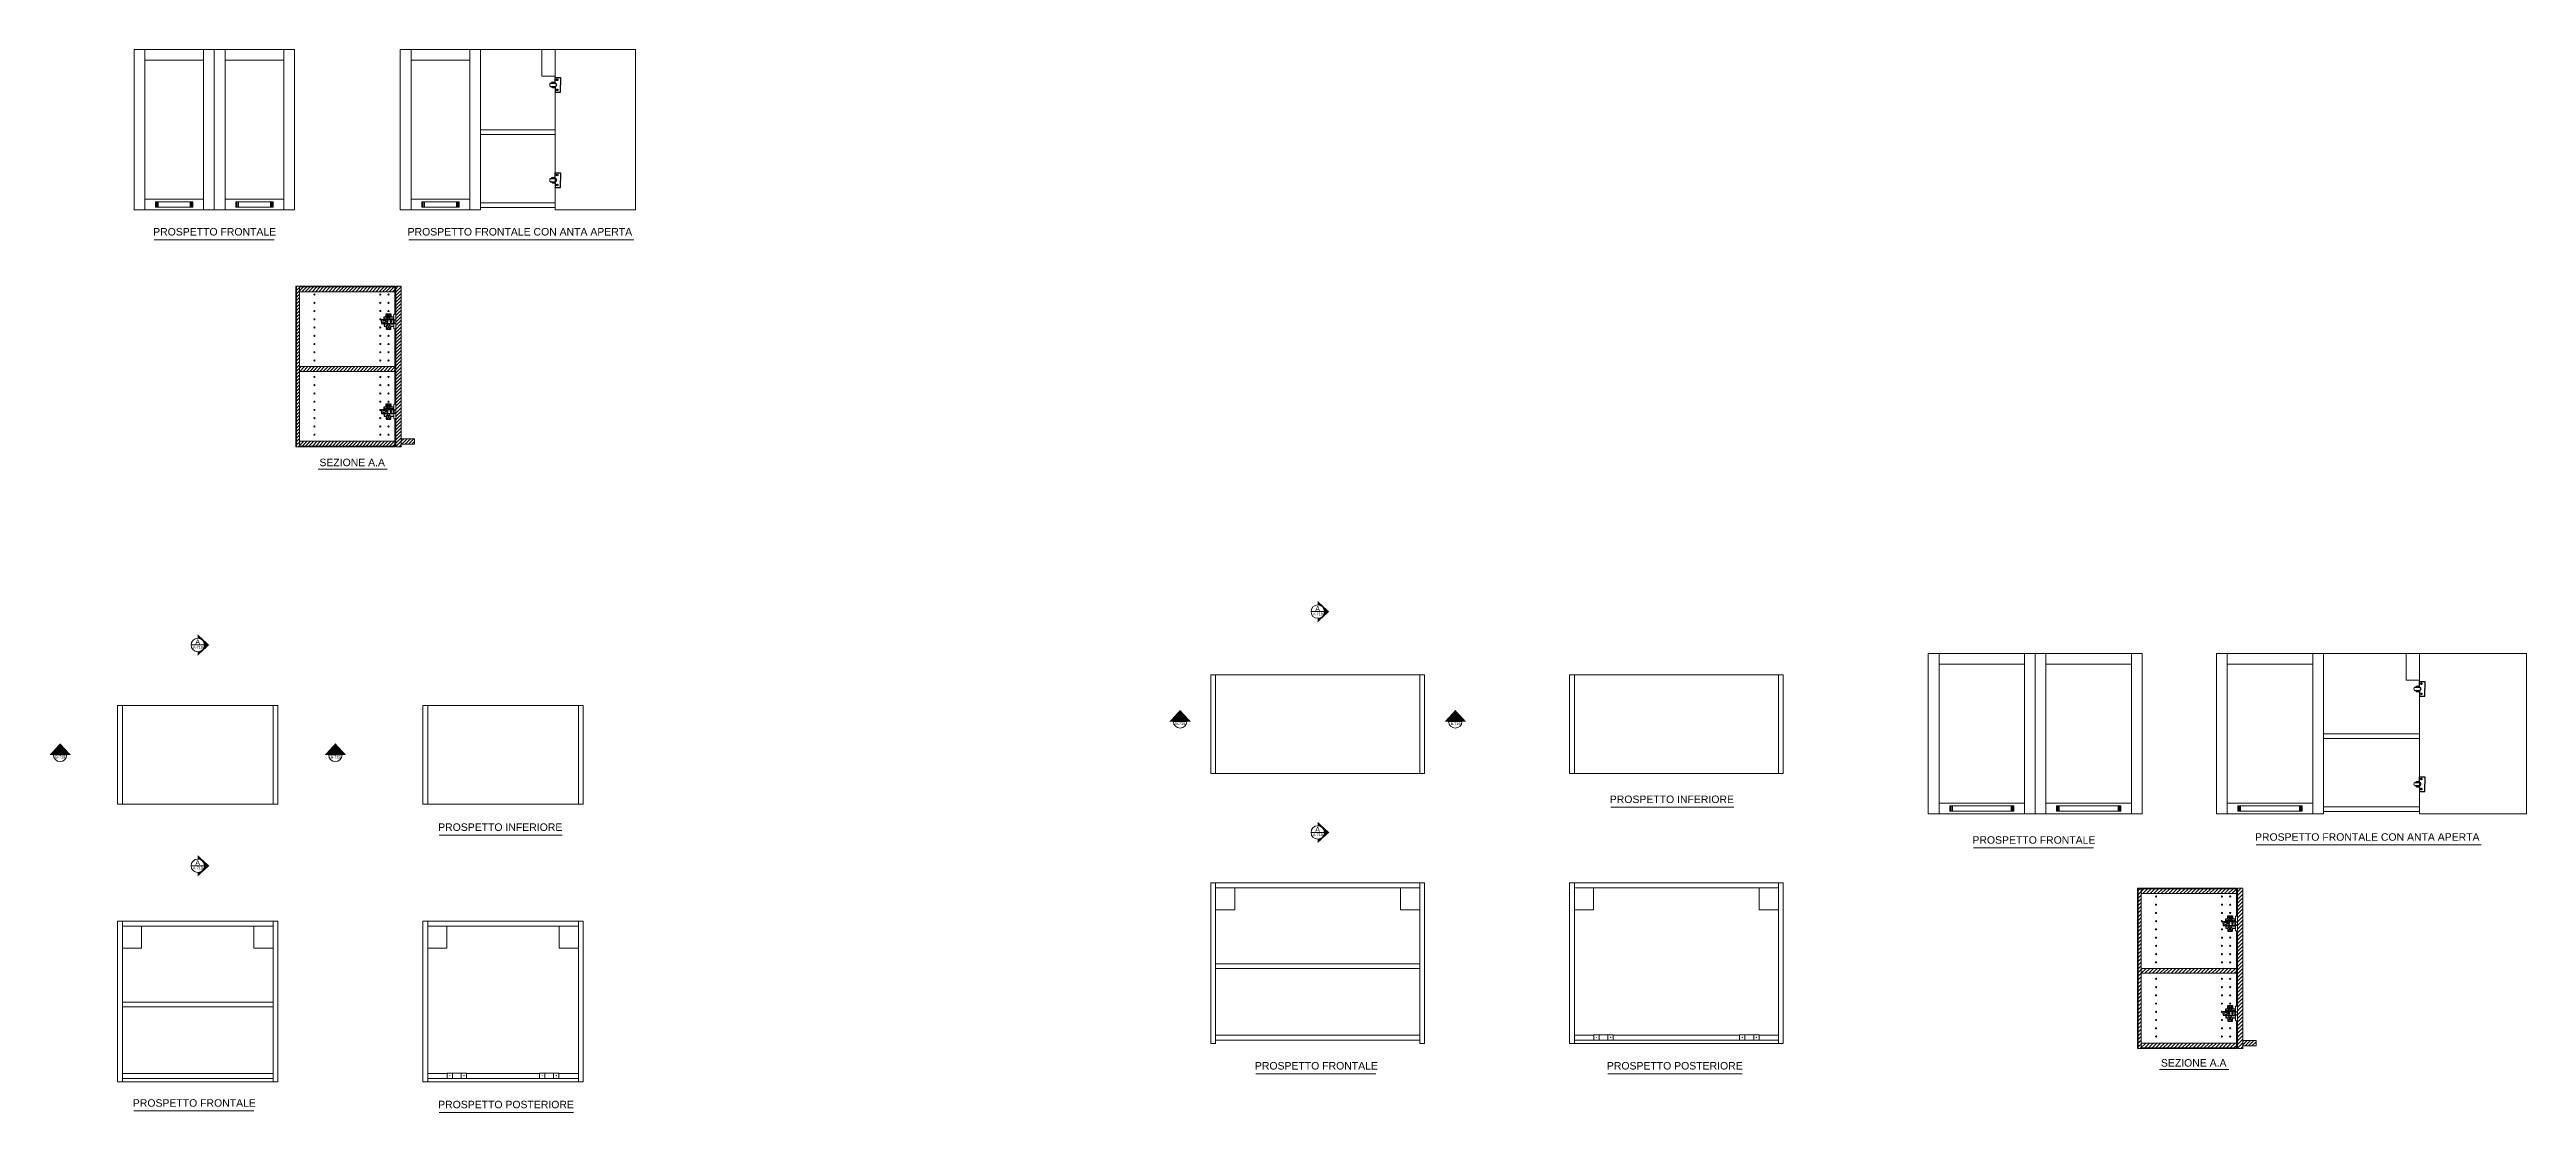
# Model space of a CAD drawing. Header units: millimetres. Extents: x 2291 to 4266, y 1235 to 3038.
# Drawn here: x 3339 to 4266, y 2641 to 3038 of the extents above; entities that cross this region are included whole.
import ezdxf
from ezdxf.enums import TextEntityAlignment as Align

# ---------------------------------------------------------------- set-up
doc = ezdxf.new("R2010")
doc.units = ezdxf.units.MM
for name, color, linetype, lineweight in [('A-FURN', 8, 'Continuous', 18), ('ante', 9, 'Continuous', 18), ('G-ANNO-DIM', 3, 'Continuous', 18), ('meccanismi', 4, 'Continuous', 18)]:
    doc.layers.add(name, color=color, linetype=linetype, lineweight=lineweight)
doc.styles.add('ARIAL', font='arial.ttf')
doc.styles.add('underline', font='arial.ttf')
pattern_1 = [(45, (-59.0026, 367.0403), (-0.62861793, 0.62861793), [])]
pattern_2 = [(45, (191.4374, 140.7437), (-0.69596985, 0.69596985), [])]

msp = doc.modelspace()

# ---------------------------------------------------------------- hatches: boundary and pattern name
at = {"layer": 'A-FURN'}
h = msp.add_hatch(dxfattribs=at)
h.set_pattern_fill('ANSI31', color=256, scale=0.28)
h.set_pattern_definition(pattern_1)
h.paths.add_polyline_path([(3432.34, 2949.81), (3431.23, 2949.81), (3431.23, 2889.81), (3432.34, 2889.81)])
h.paths.add_polyline_path([(3467.98, 2891.86), (3432.34, 2891.86), (3432.34, 2890.06), (3467.98, 2890.06)])
h.paths.add_polyline_path([(3431.23, 2891.86), (3430.98, 2891.86), (3430.98, 2890.06), (3431.23, 2890.06)])
h.paths.add_polyline_path([(3470.33, 2949.81), (3468.33, 2949.81), (3468.33, 2889.81), (3470.33, 2889.81)])
h.paths.add_polyline_path([(3467.98, 2918.91), (3467.98, 2919.81), (3432.34, 2919.81), (3432.34, 2918.01), (3467.98, 2918.01)])
h.paths.add_polyline_path([(3467.98, 2949.57), (3432.34, 2949.57), (3432.34, 2947.77), (3467.98, 2947.77)])
h.paths.add_polyline_path([(3431.23, 2949.57), (3430.98, 2949.57), (3430.98, 2947.77), (3431.23, 2947.77)])
h = msp.add_hatch(dxfattribs=at)
h.set_pattern_fill('ANSI31', color=256, scale=0.28)
h.set_pattern_definition(pattern_1)
h.paths.add_polyline_path([(3474.63, 2890.81), (3474.33, 2890.81), (3474.33, 2892.81), (3474.53, 2892.81), (3474.63, 2892.81)])
h.paths.add_polyline_path([(3474.88, 2890.81), (3474.63, 2890.81), (3474.63, 2892.81), (3474.88, 2892.81)])
h.paths.add_polyline_path([(3475.08, 2890.81), (3474.88, 2890.81), (3474.88, 2892.81), (3475.08, 2892.81)])
h.paths.add_polyline_path([(3475.23, 2890.81), (3475.08, 2890.81), (3475.08, 2892.81), (3475.23, 2892.81)])
h.paths.add_polyline_path([(3475.33, 2890.81), (3475.23, 2890.81), (3475.23, 2892.81), (3475.33, 2892.81)])
h.paths.add_polyline_path([(3470.33, 2890.81), (3470.33, 2892.81), (3474.33, 2892.81), (3474.33, 2890.81)])
h = msp.add_hatch(dxfattribs=at)
h.set_pattern_fill('ANSI31', color=256, scale=0.31)
h.set_pattern_definition(pattern_2)
h.paths.add_polyline_path([(4121.56, 2724.66), (4120.45, 2724.66), (4120.45, 2664.66), (4121.56, 2664.66)])
h.paths.add_polyline_path([(4120.45, 2666.71), (4120.2, 2666.71), (4120.2, 2664.91), (4120.45, 2664.91)])
h.paths.add_polyline_path([(4157.2, 2666.71), (4121.56, 2666.71), (4121.56, 2664.91), (4157.2, 2664.91)])
h.paths.add_polyline_path([(4157.2, 2724.42), (4121.56, 2724.42), (4121.56, 2722.62), (4157.2, 2722.62)])
h.paths.add_polyline_path([(4120.45, 2724.42), (4120.2, 2724.42), (4120.2, 2722.62), (4120.45, 2722.62)])
h = msp.add_hatch(dxfattribs=at)
h.set_pattern_fill('ANSI31', color=256, scale=0.31)
h.set_pattern_definition(pattern_2)
h.paths.add_polyline_path([(4157.55, 2664.66), (4159.55, 2664.66), (4159.55, 2724.66), (4157.55, 2724.66)])
h = msp.add_hatch(dxfattribs=at)
h.set_pattern_fill('ANSI31', color=256, scale=0.31)
h.set_pattern_definition(pattern_2)
h.paths.add_polyline_path([(4121.56, 2694.66), (4121.56, 2692.86), (4157.2, 2692.86), (4157.2, 2693.76), (4157.2, 2694.66)])
h = msp.add_hatch(dxfattribs=at)
h.set_pattern_fill('ANSI31', color=256, scale=0.28)
h.set_pattern_definition([(45, (1026.3679, 2102.6243), (-0.62861793, 0.62861793), [])])
h.paths.add_polyline_path([(4163.85, 2665.66), (4163.55, 2665.66), (4163.55, 2667.66), (4163.75, 2667.66), (4163.85, 2667.66)])
h.paths.add_polyline_path([(4164.1, 2665.66), (4163.85, 2665.66), (4163.85, 2667.66), (4164.1, 2667.66)])
h.paths.add_polyline_path([(4164.3, 2665.66), (4164.1, 2665.66), (4164.1, 2667.66), (4164.3, 2667.66)])
h.paths.add_polyline_path([(4164.45, 2665.66), (4164.3, 2665.66), (4164.3, 2667.66), (4164.45, 2667.66)])
h.paths.add_polyline_path([(4164.55, 2665.66), (4164.45, 2665.66), (4164.45, 2667.66), (4164.55, 2667.66)])
h.paths.add_polyline_path([(4159.55, 2665.66), (4159.55, 2667.66), (4163.55, 2667.66), (4163.55, 2665.66)])
at = {"layer": 'G-ANNO-DIM'}
h = msp.add_hatch(color=256, dxfattribs=at)
h.dxf.hatch_style = 1
h.paths.add_polyline_path([(3813.36, 2832.11), (3813.36, 2830.62, -1), (3813.36, 2825.62), (3813.36, 2824.13), (3817.7, 2828.12)])
h = msp.add_hatch(color=256, dxfattribs=at)
h.dxf.hatch_style = 1
h.paths.add_polyline_path([(3394.23, 2819.63), (3394.23, 2818.14, -1), (3394.23, 2813.14), (3394.23, 2811.65), (3398.57, 2815.64)])
h = msp.add_hatch(color=256, dxfattribs=at)
h.dxf.hatch_style = 1
edge = h.paths.add_edge_path()
edge.add_line((3757.89, 2787.02), (3759.36, 2787.02))
edge.add_arc((3761.86, 2787.02), 2.5, -0.00165, 180.08683, ccw=False)
edge.add_line((3764.36, 2787.02), (3765.88, 2787.02))
edge.add_line((3765.88, 2787.02), (3761.86, 2791.37))
edge.add_line((3761.86, 2791.37), (3757.89, 2787.02))
h = msp.add_hatch(color=256, dxfattribs=at)
h.dxf.hatch_style = 1
edge = h.paths.add_edge_path()
edge.add_line((3860.89, 2787.02), (3862.36, 2787.02))
edge.add_arc((3864.86, 2787.02), 2.5, -0.00165, 180.08683, ccw=False)
edge.add_line((3867.36, 2787.02), (3868.88, 2787.02))
edge.add_line((3868.88, 2787.02), (3864.86, 2791.37))
edge.add_line((3864.86, 2791.37), (3860.89, 2787.02))
h = msp.add_hatch(color=256, dxfattribs=at)
h.dxf.hatch_style = 1
edge = h.paths.add_edge_path()
edge.add_line((3338.76, 2774.54), (3340.23, 2774.54))
edge.add_arc((3342.73, 2774.54), 2.5, -0.00165, 180.08683, ccw=False)
edge.add_line((3345.23, 2774.54), (3346.75, 2774.54))
edge.add_line((3346.75, 2774.54), (3342.73, 2778.89))
edge.add_line((3342.73, 2778.89), (3338.76, 2774.54))
h = msp.add_hatch(color=256, dxfattribs=at)
h.dxf.hatch_style = 1
edge = h.paths.add_edge_path()
edge.add_line((3441.76, 2774.54), (3443.23, 2774.54))
edge.add_arc((3445.73, 2774.54), 2.5, -0.00165, 180.08683, ccw=False)
edge.add_line((3448.23, 2774.54), (3449.75, 2774.54))
edge.add_line((3449.75, 2774.54), (3445.73, 2778.89))
edge.add_line((3445.73, 2778.89), (3441.76, 2774.54))
h = msp.add_hatch(color=256, dxfattribs=at)
h.dxf.hatch_style = 1
h.paths.add_polyline_path([(3813.36, 2749.51), (3813.36, 2748.02, -1), (3813.36, 2743.02), (3813.36, 2741.53), (3817.7, 2745.52)])
h = msp.add_hatch(color=256, dxfattribs=at)
h.dxf.hatch_style = 1
h.paths.add_polyline_path([(3394.23, 2737.03), (3394.23, 2735.54, -1), (3394.23, 2730.54), (3394.23, 2729.05), (3398.57, 2733.04)])

# ---------------------------------------------------------------- linework, layer by layer
at = {"color": 4}
for p, q in [((3526.25, 3025.79), (3527.99, 3025.79)), ((3526.25, 3024.59), (3527.99, 3024.59)), ((3526.94, 3026.2), (3528.04, 3026.2)), ((3526.94, 3024.18), (3528.04, 3024.18)), ((3528.04, 3025.76), (3528.04, 3027.93)), ((3528.04, 3027.93), (3530.04, 3027.93)), ((3528.04, 3024.59), (3528.04, 3022.45)), ((3528.04, 3022.45), (3530.04, 3022.45)), ((3530.04, 3027.93), (3530.04, 3025.19)), ((3530.04, 3022.45), (3530.04, 3025.19)), ((3526.25, 2990.17), (3527.99, 2990.17)), ((3526.25, 2988.96), (3527.99, 2988.96)), ((3526.94, 2990.57), (3528.04, 2990.57)), ((3526.94, 2988.56), (3528.04, 2988.56)), ((3528.04, 2990.57), (3528.04, 2992.31)), ((3528.04, 2992.31), (3530.04, 2992.31)), ((3528.04, 2988.56), (3528.04, 2986.82)), ((3528.04, 2986.82), (3530.04, 2986.82)), ((3530.04, 2992.31), (3530.04, 2989.56)), ((3530.04, 2986.82), (3530.04, 2989.56)), ((3462.98, 2937.37), (3467.63, 2937.37)), ((3462.98, 2936.63), (3462.98, 2937.37)), ((3462.98, 2936.63), (3462.98, 2935.88)), ((3462.98, 2935.88), (3467.63, 2935.88)), ((3467.63, 2937.23), (3468.33, 2937.23)), ((3467.63, 2936.03), (3468.33, 2936.03)), ((3462.98, 2903.74), (3467.63, 2903.74)), ((3462.98, 2903), (3462.98, 2903.74)), ((3462.98, 2903), (3462.98, 2902.26)), ((3462.98, 2902.26), (3467.63, 2902.26)), ((3467.63, 2903.6), (3468.33, 2903.6)), ((3467.63, 2902.4), (3468.33, 2902.4)), ((4223.94, 2799.85), (4225.67, 2799.85)), ((4224.62, 2800.26), (4225.73, 2800.26)), ((4225.73, 2799.82), (4225.73, 2802)), ((4225.73, 2802), (4227.73, 2802)), ((4227.73, 2802), (4227.73, 2799.25)), ((4223.94, 2798.65), (4225.67, 2798.65)), ((4224.62, 2798.24), (4225.73, 2798.24)), ((4225.73, 2798.65), (4225.73, 2796.51)), ((4225.73, 2796.51), (4227.73, 2796.51)), ((4227.73, 2796.51), (4227.73, 2799.25)), ((4223.94, 2764.23), (4225.67, 2764.23)), ((4223.94, 2763.02), (4225.67, 2763.02)), ((4224.62, 2764.63), (4225.73, 2764.63)), ((4224.62, 2762.62), (4225.73, 2762.62)), ((4225.73, 2764.63), (4225.73, 2766.37)), ((4225.73, 2766.37), (4227.73, 2766.37)), ((4225.73, 2762.62), (4225.73, 2760.88)), ((4227.73, 2766.37), (4227.73, 2763.63)), ((4227.73, 2760.88), (4227.73, 2763.63)), ((4225.73, 2760.88), (4227.73, 2760.88)), ((4152.2, 2712.22), (4156.85, 2712.22)), ((4152.2, 2711.48), (4152.2, 2712.22)), ((4152.2, 2711.48), (4152.2, 2710.73)), ((4152.2, 2710.73), (4156.85, 2710.73)), ((4156.85, 2712.08), (4157.55, 2712.08)), ((4156.85, 2710.88), (4157.55, 2710.88)), ((4152.2, 2678.59), (4156.85, 2678.59)), ((4152.2, 2677.85), (4152.2, 2678.59)), ((4152.2, 2677.85), (4152.2, 2677.11)), ((4152.2, 2677.11), (4156.85, 2677.11)), ((4156.85, 2678.45), (4157.55, 2678.45)), ((4156.85, 2677.25), (4157.55, 2677.25))]:
    msp.add_line(p, q, dxfattribs=at)
for points in [[(3464.7, 2938.37), (3464.7, 2939.53), (3466.45, 2939.53), (3466.45, 2938.37)], [(3464.92, 2938.96), (3464.92, 2938.21)], [(3465.4, 2938.21), (3465.4, 2938.96)], [(3465.71, 2938.97), (3465.71, 2938.21)], [(3466.19, 2938.21), (3466.19, 2938.97)], [(3464.04, 2937.15), (3464.04, 2938.37), (3464.7, 2938.37)], [(3467.63, 2937.58), (3464.04, 2937.58), (3464.04, 2937.15)], [(3464.04, 2936.1), (3464.04, 2934.89), (3464.7, 2934.89)], [(3467.63, 2935.67), (3464.04, 2935.67), (3464.04, 2936.1)], [(3464.7, 2934.89), (3464.7, 2933.73), (3466.45, 2933.73), (3466.45, 2934.89)], [(3464.92, 2934.3), (3464.92, 2935.05)], [(3465.4, 2935.05), (3465.4, 2934.3)], [(3465.71, 2934.29), (3465.71, 2935.04)], [(3466.19, 2935.04), (3466.19, 2934.29)], [(3466.45, 2938.37), (3467.63, 2938.37)], [(3466.45, 2934.89), (3467.63, 2934.89)], [(3464.04, 2903.52), (3464.04, 2904.74), (3464.7, 2904.74)], [(3467.63, 2903.95), (3464.04, 2903.95), (3464.04, 2903.52)], [(3464.04, 2902.48), (3464.04, 2901.26), (3464.7, 2901.26)], [(3467.63, 2902.05), (3464.04, 2902.05), (3464.04, 2902.48)], [(3464.7, 2904.74), (3464.7, 2905.9), (3466.45, 2905.9), (3466.45, 2904.74)], [(3464.92, 2905.33), (3464.92, 2904.58)], [(3464.92, 2900.67), (3464.92, 2901.42)], [(3465.4, 2904.58), (3465.4, 2905.33)], [(3465.4, 2901.42), (3465.4, 2900.67)], [(3465.71, 2905.34), (3465.71, 2904.59)], [(3465.71, 2900.66), (3465.71, 2901.41)], [(3466.19, 2904.59), (3466.19, 2905.34)], [(3466.19, 2901.41), (3466.19, 2900.66)], [(3466.45, 2904.74), (3467.63, 2904.74)], [(3464.7, 2901.26), (3464.7, 2900.1), (3466.45, 2900.1), (3466.45, 2901.26)], [(3466.45, 2901.26), (3467.63, 2901.26)], [(4153.26, 2712), (4153.26, 2713.22), (4153.92, 2713.22)], [(4156.85, 2712.43), (4153.26, 2712.43), (4153.26, 2712)], [(4153.26, 2710.95), (4153.26, 2709.74), (4153.92, 2709.74)], [(4156.85, 2710.52), (4153.26, 2710.52), (4153.26, 2710.95)], [(4153.92, 2713.22), (4153.92, 2714.38), (4155.67, 2714.38), (4155.67, 2713.22)], [(4153.92, 2709.74), (4153.92, 2708.58), (4155.67, 2708.58), (4155.67, 2709.74)], [(4154.14, 2713.81), (4154.14, 2713.06)], [(4154.14, 2709.15), (4154.14, 2709.9)], [(4154.62, 2713.06), (4154.62, 2713.81)], [(4154.62, 2709.9), (4154.62, 2709.15)], [(4154.93, 2713.82), (4154.93, 2713.06)], [(4154.93, 2709.14), (4154.93, 2709.89)], [(4155.41, 2713.06), (4155.41, 2713.82)], [(4155.41, 2709.89), (4155.41, 2709.14)], [(4155.67, 2713.22), (4156.85, 2713.22)], [(4155.67, 2709.74), (4156.85, 2709.74)], [(4153.26, 2678.37), (4153.26, 2679.59), (4153.92, 2679.59)], [(4153.92, 2679.59), (4153.92, 2680.75), (4155.67, 2680.75), (4155.67, 2679.59)], [(4154.14, 2680.18), (4154.14, 2679.43)], [(4154.62, 2679.43), (4154.62, 2680.18)], [(4154.93, 2680.19), (4154.93, 2679.44)], [(4155.41, 2679.44), (4155.41, 2680.19)], [(4155.67, 2679.59), (4156.85, 2679.59)], [(4156.85, 2678.8), (4153.26, 2678.8), (4153.26, 2678.37)], [(4153.26, 2677.33), (4153.26, 2676.11), (4153.92, 2676.11)], [(4156.85, 2676.9), (4153.26, 2676.9), (4153.26, 2677.33)], [(4153.92, 2676.11), (4153.92, 2674.95), (4155.67, 2674.95), (4155.67, 2676.11)], [(4154.14, 2675.52), (4154.14, 2676.27)], [(4154.62, 2676.27), (4154.62, 2675.52)], [(4154.93, 2675.51), (4154.93, 2676.26)], [(4155.41, 2676.26), (4155.41, 2675.51)], [(4155.67, 2676.11), (4156.85, 2676.11)]]:
    msp.add_lwpolyline(points, dxfattribs=at)
for centre in [(3528.73, 3027.07), (3528.73, 3023.31), (3528.73, 2991.44), (3528.73, 2987.69), (4226.41, 2801.13), (4226.41, 2797.37), (4226.41, 2765.51), (4226.41, 2761.75)]:
    msp.add_circle(centre, 0.3, dxfattribs=at)
for centre, radius, start, end in [((3527.57, 3025.2), 1.18, 122.3859, 149.89805), ((3527.57, 3025.18), 1.18, 210.10195, 237.6141), ((3527.99, 3025.19), 0.602, 270, 90), ((3527.57, 2989.57), 1.18, 122.3859, 149.89805), ((3527.57, 2989.56), 1.18, 210.10195, 237.6141), ((3527.99, 2989.56), 0.602, 270, 90), ((3465.16, 2938.9), 0.244, 13.78147, 166.21853), ((3465.95, 2938.91), 0.244, 13.78147, 166.21853), ((3464.04, 2936.63), 0.523, 90, 180), ((3464.04, 2936.63), 0.523, 180, 270), ((3464.74, 2937.73), 0.908, 219.9653, 297.40892), ((3464.74, 2935.52), 0.908, 62.59108, 140.0347), ((3465.16, 2938.26), 0.244, 193.78147, 346.21853), ((3465.16, 2934.99), 0.244, 13.78147, 166.21853), ((3465.16, 2934.36), 0.244, 193.78147, 346.21853), ((3465.16, 2936.63), 0.3, 0, 90), ((3465.16, 2936.63), 0.3, 270, 0), ((3465.95, 2938.27), 0.244, 193.78147, 346.21853), ((3465.95, 2934.98), 0.244, 13.78147, 166.21853), ((3465.95, 2934.35), 0.244, 193.78147, 346.21853), ((3466.49, 2936.63), 0.3, 0, 180), ((3466.49, 2936.63), 0.3, 0, 180), ((3466.49, 2936.63), 0.3, 180, 0), ((3466.49, 2936.63), 0.3, 180, 0), ((3464.04, 2903), 0.523, 90, 180), ((3464.04, 2903), 0.523, 180, 270), ((3464.74, 2904.11), 0.908, 219.9653, 297.40892), ((3464.74, 2901.9), 0.908, 62.59108, 140.0347), ((3465.16, 2905.27), 0.244, 13.78147, 166.21853), ((3465.16, 2904.64), 0.244, 193.78147, 346.21853), ((3465.16, 2901.36), 0.244, 13.78147, 166.21853), ((3465.16, 2903), 0.3, 0, 90), ((3465.16, 2903), 0.3, 270, 0), ((3465.95, 2905.28), 0.244, 13.78147, 166.21853), ((3465.95, 2904.65), 0.244, 193.78147, 346.21853), ((3465.95, 2901.36), 0.244, 13.78147, 166.21853), ((3466.49, 2903), 0.3, 0, 180), ((3466.49, 2903), 0.3, 0, 180), ((3466.49, 2903), 0.3, 180, 0), ((3466.49, 2903), 0.3, 180, 0), ((3465.16, 2900.73), 0.244, 193.78147, 346.21853), ((3465.95, 2900.72), 0.244, 193.78147, 346.21853), ((4225.26, 2799.26), 1.18, 122.3859, 149.89805), ((4225.67, 2799.25), 0.602, 270, 90), ((4225.26, 2799.24), 1.18, 210.10195, 237.6141), ((4225.26, 2763.63), 1.18, 122.3859, 149.89805), ((4225.26, 2763.62), 1.18, 210.10195, 237.6141), ((4225.67, 2763.63), 0.602, 270, 90), ((4153.26, 2711.48), 0.523, 90, 180), ((4153.26, 2711.48), 0.523, 180, 270), ((4153.96, 2712.58), 0.908, 219.9653, 297.40892), ((4153.96, 2710.37), 0.908, 62.59108, 140.0347), ((4154.38, 2713.75), 0.244, 13.78147, 166.21853), ((4154.38, 2713.11), 0.244, 193.78147, 346.21853), ((4154.38, 2709.84), 0.244, 13.78147, 166.21853), ((4154.38, 2709.21), 0.244, 193.78147, 346.21853), ((4154.38, 2711.48), 0.3, 0, 90), ((4154.38, 2711.48), 0.3, 270, 0), ((4155.17, 2713.76), 0.244, 13.78147, 166.21853), ((4155.17, 2713.12), 0.244, 193.78147, 346.21853), ((4155.17, 2709.83), 0.244, 13.78147, 166.21853), ((4155.17, 2709.2), 0.244, 193.78147, 346.21853), ((4155.71, 2711.48), 0.3, 0, 180), ((4155.71, 2711.48), 0.3, 0, 180), ((4155.71, 2711.48), 0.3, 180, 0), ((4155.71, 2711.48), 0.3, 180, 0), ((4154.38, 2680.12), 0.244, 13.78147, 166.21853), ((4154.38, 2679.49), 0.244, 193.78147, 346.21853), ((4155.17, 2680.13), 0.244, 13.78147, 166.21853), ((4155.17, 2679.5), 0.244, 193.78147, 346.21853), ((4153.26, 2677.85), 0.523, 90, 180), ((4153.26, 2677.85), 0.523, 180, 270), ((4153.96, 2678.96), 0.908, 219.9653, 297.40892), ((4153.96, 2676.74), 0.908, 62.59108, 140.0347), ((4154.38, 2676.21), 0.244, 13.78147, 166.21853), ((4154.38, 2675.58), 0.244, 193.78147, 346.21853), ((4154.38, 2677.85), 0.3, 0, 90), ((4154.38, 2677.85), 0.3, 270, 0), ((4155.17, 2676.21), 0.244, 13.78147, 166.21853), ((4155.17, 2675.57), 0.244, 193.78147, 346.21853), ((4155.71, 2677.85), 0.3, 0, 180), ((4155.71, 2677.85), 0.3, 0, 180), ((4155.71, 2677.85), 0.3, 180, 0), ((4155.71, 2677.85), 0.3, 180, 0)]:
    msp.add_arc(centre, radius, start, end, dxfattribs=at)
at = {"layer": 'A-FURN'}
for p, q in [((3370.43, 3038.38), (3370.43, 2978.38)), ((3400.43, 3038.38), (3370.43, 3038.38)), ((3370.43, 3038.38), (3370.43, 2978.38)), ((3396.43, 3034.38), (3374.43, 3034.38)), ((3396.43, 3038.38), (3396.43, 2978.38)), ((3400.43, 3038.38), (3396.43, 3038.38)), ((3400.43, 2978.38), (3400.43, 3038.38)), ((3400.43, 2978.38), (3400.43, 3038.38)), ((3400.43, 3038.38), (3430.43, 3038.38)), ((3400.43, 3038.38), (3404.43, 3038.38)), ((3404.43, 3038.38), (3404.43, 2978.38)), ((3404.43, 3034.38), (3426.43, 3034.38)), ((3430.43, 3038.38), (3430.43, 2978.38)), ((3430.43, 3038.38), (3430.43, 2978.38)), ((3470.04, 3038.38), (3470.04, 2978.38)), ((3500.04, 3038.38), (3470.04, 3038.38)), ((3470.04, 3038.38), (3470.04, 2978.38)), ((3496.04, 3034.38), (3474.04, 3034.38)), ((3496.04, 3038.38), (3496.04, 2978.38)), ((3500.04, 2978.38), (3500.04, 3038.38)), ((3396.43, 2978.38), (3370.43, 2978.38)), ((3370.43, 2978.38), (3400.43, 2978.38)), ((3374.43, 2982.38), (3396.43, 2982.38)), ((3378.43, 2981.38), (3392.43, 2981.38)), ((3378.43, 2981.38), (3378.43, 2979.38)), ((3378.53, 2981.38), (3378.53, 2979.38)), ((3378.73, 2979.38), (3378.73, 2981.38)), ((3379.03, 2979.38), (3379.03, 2981.38)), ((3391.83, 2981.38), (3391.83, 2979.38)), ((3392.13, 2981.38), (3392.13, 2979.38)), ((3392.33, 2979.38), (3392.33, 2981.38)), ((3392.43, 2979.38), (3392.43, 2981.38)), ((3430.43, 2978.38), (3400.43, 2978.38)), ((3426.43, 2982.38), (3404.43, 2982.38)), ((3404.43, 2978.38), (3430.43, 2978.38)), ((3408.43, 2981.38), (3422.43, 2981.38)), ((3408.43, 2981.38), (3408.43, 2979.38)), ((3408.53, 2981.38), (3408.53, 2979.38)), ((3408.73, 2979.38), (3408.73, 2981.38)), ((3409.03, 2979.38), (3409.03, 2981.38)), ((3421.83, 2981.38), (3421.83, 2979.38)), ((3422.13, 2981.38), (3422.13, 2979.38)), ((3422.33, 2979.38), (3422.33, 2981.38)), ((3422.43, 2979.38), (3422.43, 2981.38)), ((3470.04, 2978.38), (3500.04, 2978.38)), ((3496.04, 2978.38), (3470.04, 2978.38)), ((3474.04, 2982.38), (3496.04, 2982.38)), ((3478.04, 2981.38), (3492.04, 2981.38)), ((3478.04, 2981.38), (3478.04, 2979.38)), ((3478.14, 2981.38), (3478.14, 2979.38)), ((3478.34, 2979.38), (3478.34, 2981.38)), ((3478.64, 2979.38), (3478.64, 2981.38)), ((3479.04, 2979.38), (3479.04, 2981.38)), ((3491.44, 2981.38), (3491.44, 2979.38)), ((3491.74, 2981.38), (3491.74, 2979.38)), ((3491.94, 2979.38), (3491.94, 2981.38)), ((3492.04, 2979.38), (3492.04, 2981.38)), ((3500.04, 2981.05), (3528.04, 2981.05)), ((3528.04, 2979.25), (3500.04, 2979.25)), ((3430.98, 2949.81), (3431.23, 2949.81)), ((3431.23, 2949.81), (3431.23, 2889.81)), ((3432.34, 2889.81), (3432.34, 2949.81)), ((3468.33, 2949.81), (3468.33, 2889.81)), ((3470.33, 2949.81), (3468.33, 2949.81)), ((3470.33, 2889.81), (3470.33, 2949.81)), ((3474.33, 2892.81), (3474.53, 2892.81)), ((3475.33, 2890.81), (3475.33, 2892.81)), ((3468.33, 2889.81), (3470.33, 2889.81)), ((4041.88, 2812.44), (4041.88, 2752.44)), ((4121.88, 2752.44), (4121.88, 2812.44)), ((4149.73, 2812.44), (4149.73, 2752.44)), ((4049.88, 2755.44), (4073.88, 2755.44)), ((4049.88, 2755.44), (4049.88, 2753.44)), ((4049.88, 2755.44), (4050.88, 2755.44)), ((4049.88, 2755.44), (4049.98, 2755.44)), ((4049.88, 2753.44), (4050.88, 2753.44)), ((4049.98, 2755.44), (4049.98, 2753.44)), ((4050.18, 2753.44), (4050.18, 2755.44)), ((4050.18, 2753.44), (4050.48, 2753.44)), ((4050.48, 2753.44), (4050.48, 2755.44)), ((4050.88, 2753.44), (4050.88, 2755.44)), ((4072.88, 2753.44), (4072.88, 2755.44)), ((4073.88, 2753.44), (4072.88, 2753.44)), ((4073.28, 2753.44), (4073.28, 2755.44)), ((4073.58, 2753.44), (4073.28, 2753.44)), ((4073.58, 2753.44), (4073.58, 2755.44)), ((4073.78, 2755.44), (4073.78, 2753.44)), ((4073.88, 2755.44), (4073.88, 2753.44)), ((4089.88, 2755.44), (4113.88, 2755.44)), ((4089.88, 2755.44), (4089.88, 2753.44)), ((4089.88, 2755.44), (4090.88, 2755.44)), ((4089.88, 2755.44), (4089.98, 2755.44)), ((4089.88, 2753.44), (4090.88, 2753.44)), ((4089.98, 2755.44), (4089.98, 2753.44)), ((4090.18, 2753.44), (4090.18, 2755.44)), ((4090.18, 2753.44), (4090.48, 2753.44)), ((4090.48, 2753.44), (4090.48, 2755.44)), ((4090.88, 2753.44), (4090.88, 2755.44)), ((4112.88, 2753.44), (4112.88, 2755.44)), ((4113.88, 2753.44), (4112.88, 2753.44)), ((4113.28, 2753.44), (4113.28, 2755.44)), ((4113.58, 2753.44), (4113.28, 2753.44)), ((4113.58, 2753.44), (4113.58, 2755.44)), ((4113.78, 2755.44), (4113.78, 2753.44)), ((4113.88, 2755.44), (4113.88, 2753.44)), ((4157.73, 2755.44), (4181.73, 2755.44)), ((4157.73, 2755.44), (4157.73, 2753.44)), ((4157.73, 2755.44), (4158.73, 2755.44)), ((4157.73, 2755.44), (4157.83, 2755.44)), ((4157.73, 2753.44), (4158.73, 2753.44)), ((4157.83, 2755.44), (4157.83, 2753.44)), ((4158.03, 2753.44), (4158.03, 2755.44)), ((4158.03, 2753.44), (4158.33, 2753.44)), ((4158.33, 2753.44), (4158.33, 2755.44)), ((4158.73, 2753.44), (4158.73, 2755.44)), ((4180.73, 2753.44), (4180.73, 2755.44)), ((4181.73, 2753.44), (4180.73, 2753.44)), ((4181.13, 2753.44), (4181.13, 2755.44)), ((4181.43, 2753.44), (4181.13, 2753.44)), ((4181.43, 2753.44), (4181.43, 2755.44)), ((4181.63, 2755.44), (4181.63, 2753.44)), ((4181.73, 2755.44), (4181.73, 2753.44)), ((4189.73, 2755.11), (4225.73, 2755.11)), ((4225.73, 2753.31), (4189.73, 2753.31)), ((4120.2, 2724.66), (4120.45, 2724.66)), ((4120.45, 2724.66), (4120.45, 2664.66)), ((4121.56, 2664.66), (4121.56, 2724.66)), ((4157.55, 2724.66), (4157.55, 2664.66)), ((4159.55, 2724.66), (4157.55, 2724.66)), ((4159.55, 2664.66), (4159.55, 2724.66)), ((3775.16, 2667.85), (3851.56, 2667.85)), ((3851.56, 2667.85), (3851.56, 2669.65)), ((3909.42, 2666.62), (3985.82, 2666.62)), ((4157.55, 2664.66), (4159.55, 2664.66)), ((4163.55, 2667.66), (4163.75, 2667.66)), ((4164.55, 2665.66), (4164.55, 2667.66)), ((3366.03, 2653.52), (3394.23, 2653.52)), ((3366.03, 2652.28), (3394.23, 2652.28)), ((3394.23, 2653.52), (3422.43, 2653.52)), ((3394.23, 2652.28), (3422.43, 2652.28)), ((3422.43, 2653.52), (3422.43, 2655.32)), ((3480.29, 2652.28), (3508.49, 2652.28)), ((3508.49, 2652.28), (3536.69, 2652.28))]:
    msp.add_line(p, q, dxfattribs=at)
for points in [[(3374.43, 2978.38), (3374.43, 3038.38)], [(3426.43, 2978.38), (3426.43, 3038.38)], [(3474.04, 2978.38), (3474.04, 3038.38)], [(3492.04, 3038.38), (3528.04, 3038.38)], [(3523.04, 3038.38), (3523.04, 3028.38), (3528.04, 3028.38)], [(3528.04, 2978.38), (3558.04, 2978.38), (3558.04, 3038.38), (3528.04, 3038.38)], [(3528.04, 3038.38), (3528.04, 3025.79)], [(3528.04, 3024.59), (3528.04, 2979.25)], [(3500.04, 3008.38), (3528.04, 3008.38), (3528.04, 3007.48)], [(3528.04, 3007.48), (3528.04, 3006.58), (3500.04, 3006.58)], [(3528.04, 2988.97), (3528.04, 2978.38)], [(3392.43, 2979.38), (3378.43, 2979.38)], [(3379.43, 2981.38), (3379.43, 2979.38)], [(3391.43, 2979.38), (3391.43, 2981.38)], [(3422.43, 2979.38), (3408.43, 2979.38)], [(3409.43, 2981.38), (3409.43, 2979.38)], [(3421.43, 2979.38), (3421.43, 2981.38)], [(3492.04, 2979.38), (3478.04, 2979.38)], [(3479.04, 2981.38), (3479.04, 2979.38)], [(3479.04, 2981.38), (3479.04, 2979.38)], [(3479.04, 2981.38), (3479.04, 2979.38)], [(3491.04, 2979.38), (3491.04, 2981.38)], [(3467.98, 2949.81), (3430.98, 2949.81), (3430.98, 2889.81), (3467.98, 2889.81), (3467.98, 2900.26)], [(3430.98, 2947.77), (3430.98, 2949.57), (3431.23, 2949.57)], [(3431.23, 2947.77), (3430.98, 2947.77), (3430.98, 2947.77)], [(3432.34, 2949.57), (3467.98, 2949.57), (3467.98, 2948.46)], [(3467.98, 2949.57), (3467.98, 2947.77), (3432.34, 2947.77)], [(3467.98, 2939.37), (3467.98, 2949.81)], [(3467.98, 2905.74), (3467.98, 2933.88)], [(3467.98, 2918.91), (3467.98, 2918.01), (3432.34, 2918.01), (3432.34, 2919.81), (3467.98, 2919.81), (3467.98, 2918.91)], [(3475.33, 2890.81), (3475.33, 2892.81), (3470.33, 2892.81)], [(3475.33, 2892.81), (3475.33, 2890.81)], [(3430.98, 2891.86), (3430.98, 2890.06), (3431.23, 2890.06)], [(3431.23, 2891.86), (3430.98, 2891.86), (3430.98, 2891.86)], [(3431.23, 2889.81), (3432.34, 2889.81)], [(3467.98, 2890.06), (3467.98, 2891.86), (3432.34, 2891.86)], [(3432.34, 2890.06), (3467.98, 2890.06), (3467.98, 2891.17)], [(3470.33, 2890.81), (3475.33, 2890.81)], [(4045.88, 2752.44), (4045.88, 2812.44)], [(4081.88, 2812.44), (4077.88, 2812.44)], [(4077.88, 2812.44), (4077.88, 2752.44)], [(4085.88, 2752.44), (4085.88, 2812.44)], [(4121.88, 2812.44), (4117.88, 2812.44)], [(4117.88, 2812.44), (4117.88, 2752.44)], [(4153.73, 2752.44), (4153.73, 2812.44)], [(4185.73, 2812.44), (4185.73, 2752.44)], [(4189.73, 2812.44), (4225.73, 2812.44)], [(4220.73, 2812.44), (4220.73, 2802.44), (4225.73, 2802.44)], [(4225.73, 2752.44), (4265.73, 2752.44), (4265.73, 2812.44), (4225.73, 2812.44)], [(4225.73, 2812.44), (4225.73, 2799.85)], [(3775.16, 2767.54), (3773.36, 2767.54), (3773.36, 2804.54), (3775.16, 2804.54)], [(3775.16, 2767.54), (3851.56, 2767.54), (3851.56, 2804.54), (3775.16, 2804.54), (3775.16, 2767.54)], [(3851.56, 2767.54), (3853.36, 2767.54), (3853.36, 2804.54), (3851.56, 2804.54)], [(3909.42, 2767.54), (3907.62, 2767.54), (3907.62, 2804.54), (3909.42, 2804.54)], [(3909.42, 2767.54), (3985.82, 2767.54), (3985.82, 2804.54), (3909.42, 2804.54), (3909.42, 2767.54)], [(3985.82, 2767.54), (3987.62, 2767.54), (3987.62, 2804.54), (3985.82, 2804.54)], [(4077.88, 2808.44), (4045.88, 2808.44)], [(4117.88, 2808.44), (4085.88, 2808.44)], [(4185.73, 2808.44), (4153.73, 2808.44)], [(3366.03, 2756.04), (3364.23, 2756.04), (3364.23, 2793.04), (3366.03, 2793.04)], [(3394.23, 2793.04), (3366.03, 2793.04), (3366.03, 2756.04)], [(3394.23, 2756.04), (3422.43, 2756.04), (3422.43, 2793.04), (3394.23, 2793.04)], [(3422.43, 2756.04), (3424.23, 2756.04), (3424.23, 2793.04), (3422.43, 2793.04)], [(3480.29, 2756.04), (3478.49, 2756.04), (3478.49, 2793.04), (3480.29, 2793.04)], [(3508.49, 2793.04), (3480.29, 2793.04), (3480.29, 2756.04)], [(3508.49, 2756.04), (3536.69, 2756.04), (3536.69, 2793.04), (3508.49, 2793.04)], [(3536.69, 2756.04), (3538.49, 2756.04), (3538.49, 2793.04), (3536.69, 2793.04)], [(4225.73, 2798.65), (4225.73, 2753.31)], [(4225.73, 2781.54), (4225.73, 2780.64), (4189.73, 2780.64), (4189.73, 2782.44), (4225.73, 2782.44), (4225.73, 2781.54)], [(3366.03, 2756.04), (3394.23, 2756.04)], [(3480.29, 2756.04), (3508.49, 2756.04)], [(4045.88, 2756.44), (4077.88, 2756.44)], [(4073.88, 2753.44), (4049.88, 2753.44)], [(4050.88, 2755.44), (4050.88, 2753.44)], [(4050.88, 2755.44), (4050.88, 2753.44)], [(4050.88, 2755.44), (4050.88, 2753.44)], [(4085.88, 2756.44), (4117.88, 2756.44)], [(4113.88, 2753.44), (4089.88, 2753.44)], [(4090.88, 2755.44), (4090.88, 2753.44)], [(4090.88, 2755.44), (4090.88, 2753.44)], [(4090.88, 2755.44), (4090.88, 2753.44)], [(4153.73, 2756.44), (4185.73, 2756.44)], [(4181.73, 2753.44), (4157.73, 2753.44)], [(4158.73, 2755.44), (4158.73, 2753.44)], [(4158.73, 2755.44), (4158.73, 2753.44)], [(4158.73, 2755.44), (4158.73, 2753.44)], [(4077.88, 2752.44), (4045.88, 2752.44)], [(4117.88, 2752.44), (4085.88, 2752.44)], [(4185.73, 2752.44), (4153.73, 2752.44)], [(3775.16, 2726.62), (3775.16, 2726.37)], [(3775.16, 2726.62), (3851.56, 2726.62), (3851.56, 2724.82), (3775.16, 2724.82), (3775.16, 2726.62)], [(3775.16, 2726.37), (3775.16, 2725.14)], [(3851.56, 2666.62), (3853.36, 2666.62), (3853.36, 2726.62), (3851.56, 2726.62), (3851.56, 2716.62)], [(3909.42, 2726.62), (3909.42, 2726.37)], [(3909.42, 2726.62), (3985.82, 2726.62), (3985.82, 2724.82), (3909.42, 2724.82), (3909.42, 2726.62)], [(3909.42, 2726.37), (3909.42, 2725.14)], [(3985.82, 2666.62), (3987.62, 2666.62), (3987.62, 2726.62), (3985.82, 2726.62), (3985.82, 2716.62)], [(3782.36, 2724.82), (3782.36, 2716.62), (3775.16, 2716.62)], [(3775.16, 2666.62), (3775.16, 2716.62)], [(3844.36, 2724.82), (3844.36, 2716.62), (3851.56, 2716.62)], [(3851.56, 2666.62), (3851.56, 2716.62)], [(3916.62, 2724.82), (3916.62, 2716.62), (3909.42, 2716.62)], [(3909.42, 2666.62), (3909.42, 2716.62)], [(3978.62, 2724.82), (3978.62, 2716.62), (3985.82, 2716.62)], [(3985.82, 2666.62), (3985.82, 2716.62)], [(4157.2, 2724.66), (4120.2, 2724.66), (4120.2, 2664.66), (4157.2, 2664.66), (4157.2, 2675.11)], [(4120.2, 2722.62), (4120.2, 2724.42), (4120.45, 2724.42)], [(4120.45, 2722.62), (4120.2, 2722.62), (4120.2, 2722.62)], [(4121.56, 2724.42), (4157.2, 2724.42), (4157.2, 2723.31)], [(4157.2, 2724.42), (4157.2, 2722.62), (4121.56, 2722.62)], [(4157.2, 2714.22), (4157.2, 2724.66)], [(3366.03, 2712.28), (3366.03, 2712.04)], [(3366.03, 2712.28), (3394.23, 2712.28)], [(3394.23, 2710.48), (3366.03, 2710.48), (3366.03, 2712.28)], [(3366.03, 2712.04), (3366.03, 2710.8)], [(3373.23, 2710.48), (3373.23, 2702.28), (3366.03, 2702.28)], [(3394.23, 2712.28), (3422.43, 2712.28), (3422.43, 2710.48), (3394.23, 2710.48)], [(3415.23, 2710.48), (3415.23, 2702.28), (3422.43, 2702.28)], [(3422.43, 2652.28), (3424.23, 2652.28), (3424.23, 2712.28), (3422.43, 2712.28), (3422.43, 2702.28)], [(3480.29, 2712.28), (3480.29, 2712.04)], [(3480.29, 2712.28), (3508.49, 2712.28)], [(3508.49, 2710.48), (3480.29, 2710.48), (3480.29, 2712.28)], [(3480.29, 2712.04), (3480.29, 2710.8)], [(3487.49, 2710.48), (3487.49, 2702.28), (3480.29, 2702.28)], [(3508.49, 2712.28), (3536.69, 2712.28), (3536.69, 2710.48), (3508.49, 2710.48)], [(3529.49, 2710.48), (3529.49, 2702.28), (3536.69, 2702.28)], [(3536.69, 2652.28), (3538.49, 2652.28), (3538.49, 2712.28), (3536.69, 2712.28), (3536.69, 2702.28)], [(4157.2, 2680.59), (4157.2, 2708.73)], [(3366.03, 2652.28), (3366.03, 2702.28)], [(3422.43, 2652.28), (3422.43, 2702.28)], [(3480.29, 2652.28), (3480.29, 2702.28)], [(3536.69, 2652.28), (3536.69, 2702.28)], [(3775.16, 2695.47), (3775.16, 2696.37), (3851.56, 2696.37), (3851.56, 2694.57), (3775.16, 2694.57), (3775.16, 2695.47)], [(4157.2, 2693.76), (4157.2, 2692.86), (4121.56, 2692.86), (4121.56, 2694.66), (4157.2, 2694.66), (4157.2, 2693.76)], [(3366.03, 2681.14), (3366.03, 2682.04), (3394.23, 2682.04)], [(3394.23, 2680.24), (3366.03, 2680.24), (3366.03, 2681.14)], [(3394.23, 2682.04), (3422.43, 2682.04), (3422.43, 2680.24), (3394.23, 2680.24)], [(3851.56, 2669.65), (3775.16, 2669.65)], [(3775.16, 2669.65), (3775.16, 2667.85)], [(3909.42, 2667.85), (3985.82, 2667.85), (3985.82, 2669.65), (3978.53, 2669.65)], [(3909.42, 2669.65), (3916.7, 2669.65), (3916.7, 2667.85)], [(3909.42, 2669.65), (3909.42, 2667.85)], [(3971.25, 2669.65), (3923.99, 2669.65)], [(4120.2, 2666.71), (4120.2, 2664.91), (4120.45, 2664.91)], [(4120.45, 2666.71), (4120.2, 2666.71), (4120.2, 2666.71)], [(4120.45, 2664.66), (4121.56, 2664.66)], [(4157.2, 2664.91), (4157.2, 2666.71), (4121.56, 2666.71)], [(4121.56, 2664.91), (4157.2, 2664.91), (4157.2, 2666.02)], [(4164.55, 2665.66), (4164.55, 2667.66), (4159.55, 2667.66)], [(4159.55, 2665.66), (4164.55, 2665.66)], [(4164.55, 2667.66), (4164.55, 2665.66)], [(3366.03, 2655.32), (3366.03, 2653.52)], [(3394.23, 2655.32), (3366.03, 2655.32)], [(3422.43, 2655.32), (3394.23, 2655.32)], [(3480.29, 2655.32), (3480.29, 2653.52)], [(3480.29, 2655.32), (3487.57, 2655.32), (3487.57, 2653.52)], [(3480.29, 2653.52), (3508.49, 2653.52)], [(3508.49, 2655.32), (3494.85, 2655.32)], [(3522.12, 2655.32), (3508.49, 2655.32)], [(3508.49, 2653.52), (3536.69, 2653.52), (3536.69, 2655.32), (3529.4, 2655.32)]]:
    msp.add_lwpolyline(points, dxfattribs=at)
for points in [[(4041.88, 2752.44), (4081.88, 2752.44), (4081.88, 2812.44), (4041.88, 2812.44)], [(4081.88, 2752.44), (4121.88, 2752.44), (4121.88, 2812.44), (4081.88, 2812.44)], [(4149.73, 2752.44), (4189.73, 2752.44), (4189.73, 2812.44), (4149.73, 2812.44)], [(3773.36, 2666.62), (3775.16, 2666.62), (3775.16, 2726.62), (3773.36, 2726.62)], [(3907.62, 2666.62), (3909.42, 2666.62), (3909.42, 2726.62), (3907.62, 2726.62)], [(3364.23, 2652.28), (3366.03, 2652.28), (3366.03, 2712.28), (3364.23, 2712.28)], [(3478.49, 2652.28), (3480.29, 2652.28), (3480.29, 2712.28), (3478.49, 2712.28)]]:
    msp.add_lwpolyline(points, close=True, dxfattribs=at)
for centre in [(3437.89, 2946.73), (3437.89, 2943.65), (3437.89, 2940.56), (3462.56, 2946.73), (3462.56, 2943.65), (3462.56, 2940.56), (3465.64, 2946.73), (3465.64, 2943.65), (3465.64, 2940.56), (3437.89, 2937.48), (3437.89, 2934.4), (3437.89, 2931.31), (3462.56, 2937.48), (3462.56, 2934.4), (3462.56, 2931.31), (3465.64, 2931.31), (3437.89, 2928.23), (3437.89, 2925.15), (3437.89, 2922.06), (3462.56, 2928.23), (3462.56, 2925.15), (3462.56, 2922.06), (3465.64, 2928.23), (3465.64, 2925.15), (3465.64, 2922.06), (3437.89, 2915.9), (3437.89, 2912.81), (3462.56, 2915.9), (3462.56, 2912.81), (3465.64, 2915.9), (3465.64, 2912.81), (3437.89, 2909.73), (3437.89, 2906.65), (3437.89, 2903.56), (3462.56, 2909.73), (3462.56, 2906.65), (3462.56, 2903.56), (3465.64, 2909.73), (3465.64, 2906.65), (3437.89, 2900.48), (3437.89, 2897.4), (3437.89, 2894.31), (3462.56, 2900.48), (3462.56, 2897.4), (3462.56, 2894.31), (3465.64, 2897.4), (3465.64, 2894.31), (4127.11, 2721.58), (4127.11, 2718.5), (4151.78, 2721.58), (4151.78, 2718.5), (4154.86, 2721.58), (4154.86, 2718.5), (4127.11, 2715.41), (4127.11, 2712.33), (4127.11, 2709.25), (4151.78, 2715.41), (4151.78, 2712.33), (4151.78, 2709.25), (4154.86, 2715.41), (4127.11, 2706.16), (4127.11, 2703.08), (4127.11, 2700), (4151.78, 2706.16), (4151.78, 2703.08), (4151.78, 2700), (4154.86, 2706.16), (4154.86, 2703.08), (4154.86, 2700), (4127.11, 2696.91), (4127.11, 2690.75), (4151.78, 2696.91), (4151.78, 2690.75), (4154.86, 2696.91), (4154.86, 2690.75), (4127.11, 2687.66), (4127.11, 2684.58), (4127.11, 2681.5), (4151.78, 2687.66), (4151.78, 2684.58), (4151.78, 2681.5), (4154.86, 2687.66), (4154.86, 2684.58), (4154.86, 2681.5), (4127.11, 2678.41), (4127.11, 2675.33), (4127.11, 2672.25), (4151.78, 2678.41), (4151.78, 2675.33), (4151.78, 2672.25), (4154.86, 2672.25), (4127.11, 2669.16), (4151.78, 2669.16), (4154.86, 2669.16)]:
    msp.add_circle(centre, 0.216, dxfattribs=at)
at = {"layer": 'ante'}
msp.add_lwpolyline([(4225.73, 2763.03), (4225.73, 2752.44)], dxfattribs=at)
at = {"layer": 'G-ANNO-DIM'}
for p, q in [((3377.95, 2967.25), (3422.82, 2967.25)), ((3473.18, 2967.25), (3557.4, 2967.25)), ((3439.27, 2881.42), (3465.14, 2881.42)), ((3815.86, 2828.12), (3810.86, 2828.12)), ((3396.73, 2815.64), (3391.73, 2815.64)), ((3764.36, 2787.02), (3759.36, 2787.02)), ((3867.36, 2787.02), (3862.36, 2787.02)), ((3345.23, 2774.54), (3340.23, 2774.54)), ((3448.23, 2774.54), (3443.23, 2774.54)), ((3923.07, 2754.95), (3969.14, 2754.95)), ((3484.6, 2744.54), (3530.66, 2744.54)), ((3815.86, 2745.52), (3810.86, 2745.52)), ((4058.79, 2739.73), (4103.66, 2739.73)), ((4164.55, 2740.85), (4248.77, 2740.85)), ((3396.73, 2733.04), (3391.73, 2733.04)), ((3790.27, 2655.27), (3835.14, 2655.27)), ((3921.99, 2655.27), (3972.26, 2655.27)), ((4128.45, 2656.8), (4154.32, 2656.8)), ((3370.34, 2641.35), (3415.21, 2641.35)), ((3484.6, 2640.78), (3534.87, 2640.78))]:
    msp.add_line(p, q, dxfattribs=at)
for centre in [(3813.36, 2828.12), (3394.23, 2815.64), (3761.86, 2787.02), (3864.86, 2787.02), (3342.73, 2774.54), (3445.73, 2774.54), (3813.36, 2745.52), (3394.23, 2733.04)]:
    msp.add_circle(centre, 2.5, dxfattribs=at)
at = {"layer": 'meccanismi'}
for p, q in [((3468.33, 2939.37), (3467.63, 2939.37)), ((3467.63, 2939.37), (3467.63, 2937.23)), ((3468.33, 2933.88), (3468.33, 2939.37)), ((3467.63, 2936.03), (3467.63, 2933.88)), ((3467.63, 2933.88), (3468.33, 2933.88)), ((3467.63, 2905.74), (3468.33, 2905.74)), ((3467.63, 2903.6), (3467.63, 2905.74)), ((3467.63, 2900.26), (3467.63, 2902.4)), ((3468.33, 2905.74), (3468.33, 2900.26)), ((3468.33, 2900.26), (3467.63, 2900.26)), ((4157.55, 2714.22), (4156.85, 2714.22)), ((4156.85, 2714.22), (4156.85, 2712.08)), ((4156.85, 2710.88), (4156.85, 2708.73)), ((4156.85, 2708.73), (4157.55, 2708.73)), ((4157.55, 2708.73), (4157.55, 2714.22)), ((4156.85, 2680.59), (4157.55, 2680.59)), ((4156.85, 2678.45), (4156.85, 2680.59)), ((4157.55, 2680.59), (4157.55, 2675.11)), ((3916.7, 2669.85), (3923.99, 2669.85)), ((3916.7, 2667.85), (3916.7, 2669.85)), ((3918.7, 2669.85), (3918.7, 2667.85)), ((3921.99, 2669.85), (3921.99, 2667.85)), ((3923.99, 2669.85), (3923.99, 2667.85)), ((3971.25, 2669.85), (3978.53, 2669.85)), ((3971.25, 2667.85), (3971.25, 2669.85)), ((3973.25, 2669.85), (3973.25, 2667.85)), ((3976.53, 2669.85), (3976.53, 2667.85)), ((3978.53, 2669.85), (3978.53, 2667.85)), ((4156.85, 2675.11), (4156.85, 2677.25)), ((4157.55, 2675.11), (4156.85, 2675.11)), ((3923.99, 2667.85), (3916.7, 2667.85)), ((3978.53, 2667.85), (3971.25, 2667.85)), ((3487.57, 2655.52), (3494.85, 2655.52)), ((3487.57, 2653.52), (3487.57, 2655.52)), ((3494.85, 2653.52), (3487.57, 2653.52)), ((3489.57, 2655.52), (3489.57, 2653.52)), ((3492.85, 2655.52), (3492.85, 2653.52)), ((3494.85, 2655.52), (3494.85, 2653.52)), ((3522.12, 2655.52), (3529.4, 2655.52)), ((3522.12, 2653.52), (3522.12, 2655.52)), ((3529.4, 2653.52), (3522.12, 2653.52)), ((3524.12, 2655.52), (3524.12, 2653.52)), ((3527.4, 2655.52), (3527.4, 2653.52)), ((3529.4, 2655.52), (3529.4, 2653.52))]:
    msp.add_line(p, q, dxfattribs=at)
for centre in [(3917.7, 2668.85), (3922.99, 2668.85), (3972.25, 2668.85), (3977.53, 2668.85), (3488.57, 2654.52), (3493.85, 2654.52), (3523.12, 2654.52), (3528.4, 2654.52)]:
    msp.add_circle(centre, 0.05, dxfattribs=at)
for points in [[(3526.25, 3024.59), (3525.85, 3024.59), (3525.85, 3025.79), (3526.25, 3025.79)], [(3526.25, 2988.96), (3525.85, 2988.96), (3525.85, 2990.17), (3526.25, 2990.17)], [(3467.63, 2936.03), (3467.22, 2936.03), (3467.22, 2937.23), (3467.63, 2937.23)], [(3467.98, 2936.03), (3467.58, 2936.03), (3467.58, 2937.23), (3467.98, 2937.23)], [(3467.63, 2903.6), (3467.22, 2903.6), (3467.22, 2902.4), (3467.63, 2902.4)], [(3467.98, 2903.6), (3467.58, 2903.6), (3467.58, 2902.4), (3467.98, 2902.4)], [(4223.94, 2798.65), (4223.54, 2798.65), (4223.54, 2799.85), (4223.94, 2799.85)], [(4223.94, 2763.02), (4223.54, 2763.02), (4223.54, 2764.23), (4223.94, 2764.23)], [(4156.85, 2710.88), (4156.45, 2710.88), (4156.45, 2712.08), (4156.85, 2712.08)], [(4157.2, 2710.88), (4156.8, 2710.88), (4156.8, 2712.08), (4157.2, 2712.08)], [(4156.85, 2678.45), (4156.45, 2678.45), (4156.45, 2677.25), (4156.85, 2677.25)], [(4157.2, 2678.45), (4156.8, 2678.45), (4156.8, 2677.25), (4157.2, 2677.25)]]:
    msp.add_open_spline(points, degree=3, dxfattribs=at)

# ---------------------------------------------------------------- texts
at = {"layer": 'G-ANNO-DIM', "style": 'underline'}
for s, p in [('PROSPETTO FRONTALE', (3377.55, 2968.82)), ('PROSPETTO FRONTALE CON ANTA APERTA', (3472.78, 2968.82)), ('SEZIONE A.A', (3439.76, 2882.53)), ('PROSPETTO INFERIORE', (3922.68, 2756.52)), ('PROSPETTO INFERIORE', (3484.2, 2746.11)), ('PROSPETTO FRONTALE', (4058.39, 2741.3)), ('PROSPETTO FRONTALE CON ANTA APERTA', (4164.15, 2742.42)), ('SEZIONE A.A', (4128.94, 2657.92)), ('PROSPETTO FRONTALE', (3789.87, 2656.84)), ('PROSPETTO POSTERIORE', (3921.59, 2656.84)), ('PROSPETTO FRONTALE', (3369.94, 2642.92)), ('PROSPETTO POSTERIORE', (3484.2, 2642.35))]:
    msp.add_text(s, height=2.7972, dxfattribs=at).set_placement(p)
at = {"layer": 'G-ANNO-DIM', "style": 'ARIAL'}
for tag, height, p in [('A-719', 0.984, (3813.42, 2827.27)), ('A', 1.83, (3813.34, 2829.28)), ('A-719', 0.984, (3394.29, 2814.8)), ('A', 1.83, (3394.21, 2816.8)), ('B-719', 0.984, (3761.92, 2786.17)), ('B', 1.83, (3761.84, 2788.18)), ('B-719', 0.984, (3864.92, 2786.17)), ('B', 1.83, (3864.84, 2788.18)), ('B-719', 0.984, (3342.79, 2773.7)), ('B', 1.83, (3342.71, 2775.7)), ('B-719', 0.984, (3445.79, 2773.7)), ('B', 1.83, (3445.71, 2775.7)), ('A-719', 0.984, (3813.42, 2744.67)), ('A', 1.83, (3813.34, 2746.68)), ('A', 1.83, (3394.21, 2734.2)), ('A-719', 0.984, (3394.29, 2732.2))]:
    msp.add_attdef(tag, text='', height=height, dxfattribs=at).set_placement(p, align=Align.MIDDLE_CENTER)

doc.saveas('drawing.dxf')
